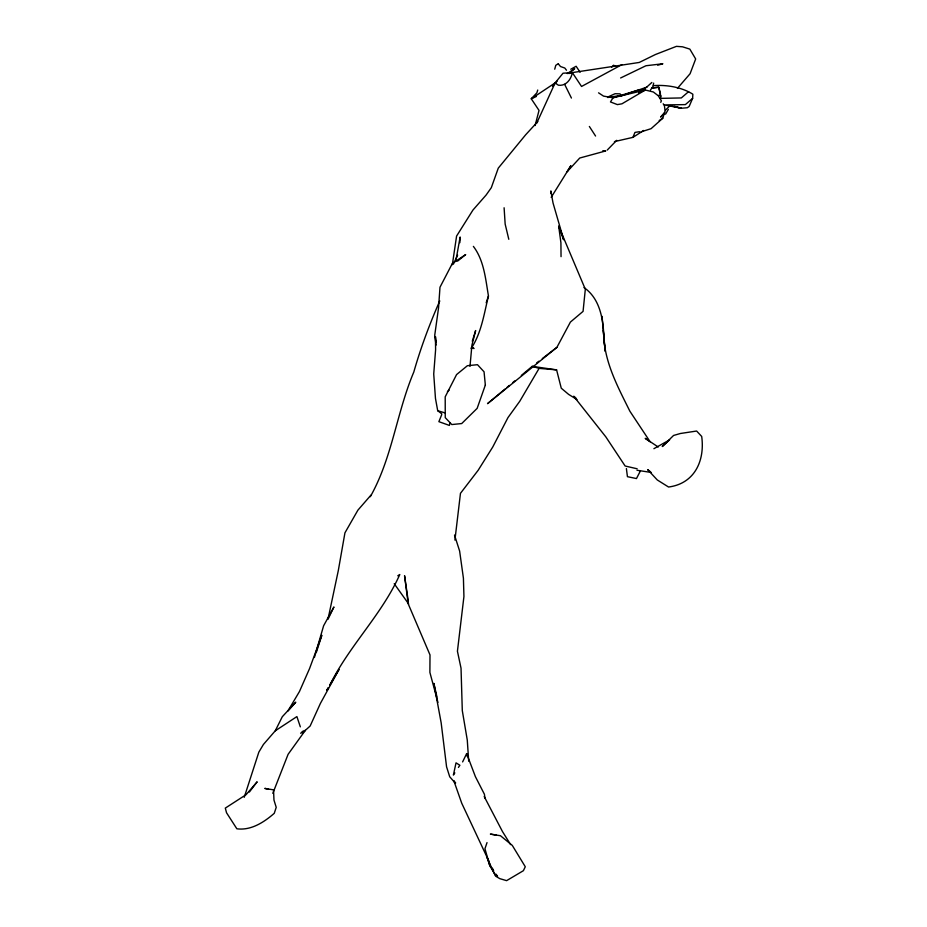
<?xml version="1.0" encoding="UTF-8"?>
<svg xmlns="http://www.w3.org/2000/svg" width="927" height="927" viewBox="0 0 927 927"><rect width="100%" height="100%" fill="white"/><g stroke="black" fill="none" stroke-linecap="round" stroke-linejoin="round"><path stroke-width="1.39" d="M459.85 242.7L460.14 236.988L455.748 261.449M692.631 98.332L685.366 104.612L664.358 104.913L681.299 108.25L687.289 107.741L689.143 106.478L692.631 98.332L692.851 94.206C681.357 86.999 666.571 84.705 653.419 85.62M469.989 366.362L471.913 345.215L475.644 330.557L472.283 341.229M454.914 540.093L460.464 493.338L478.135 470.313L492.747 447.011L507.984 417.579L519.804 401.206L539.097 368.378L556.594 369.873L561.264 388.204L568.622 394.392L577.023 399.56M668.367 109.374L665.551 114.183M452.353 264.705L456.582 236.072L472.967 210.023L486.119 195.029L491.322 187.671L498.274 168.146L525.632 134.821L537.776 121.588M653.662 83.106L652.84 86.767L650.453 90.012M473.384 246.385C484.056 260.383 485.574 279.108 488.459 296.003C484.056 313.813 481.414 333.117 471.067 348.633M535.088 125.562L539.027 110.417L531.264 98.783L536.849 92.874L537.73 90.046M450.035 422.851L449.363 425.412L438.877 421.669L441.715 414.659M554.728 69.189L555.783 65.307L558.089 63.836M314.404 657.486L323.616 625.771L333.929 606.976L327.984 619.317L338.309 570.557L344.937 532.84L357.903 510.151L370.881 495.215M316.281 652.562L321.82 635.331L309.572 668.541L299.479 691.484L287.857 711.113L295.771 702.179L282.306 716.722L275.261 730.812L263.419 744.462L258.842 752.133L244.241 797.29M641.206 131.819L651.078 128.679L662.77 118.239L665.099 111.055L664.439 105.782L663.211 103.789M486.188 302.805L488.459 296.003M487.023 842.608L484.948 848.738L489.862 865.83L495.169 874.821L497.579 876.224L495.933 874.115M677.417 88.378L690.082 73.731L695.667 58.969L689.827 49.108L682.55 46.813L676.455 46.35L655.459 54.508L639.236 62.457L572.33 72.596C571.194 79.305 566.038 86.292 558.378 85.203L555.111 82.932L531.264 98.783L536.316 96.501M658.332 95.469L660.766 95.191L660.337 98.378L681.322 97.938L688.599 91.646M272.816 793.35L288.1 754.311L305.331 730.372L310.163 725.992L320.394 703.442L339.004 669.456L329.641 685.424M640.418 470.893L636.467 478.564L627.44 476.675L626.385 468.575M660.766 102.341L661.368 100.8L658.297 95.805L653.361 91.993L645.331 90.035L613.025 97.764L603.523 96.107L598.552 92.827M614.416 141.622L632.932 137.358L634.96 132.399L639.537 131.715M370.313 496.698C392.295 457.764 396.571 412.793 413.813 372.005C420.707 347.799 429.653 323.871 439.78 300.916M536.733 123.129L555.111 82.932L563.025 73.221L572.33 72.596L581.542 86.466L621.82 64.681M453.396 264.149L457.614 255.134M462.619 761.913L466.64 753.605L475.412 776.675L484.404 794.242L485.018 798.402M504.972 389.097L487.532 403.662L556.884 347.382L570.395 322.086L583.071 311.368L585.319 289.247L558.691 226.246L560.916 242.77L561.044 256.652M328.204 687.869L326.756 690.325L328.193 687.95M329.641 685.516C348.981 645.841 381.727 614.937 399.792 574.52L397.764 575.806M551.183 197.358L570.881 165.701L567.127 171.738L579.734 158.03L605.713 150.939L602.851 150.684M454.833 772.886L453.396 775.065L456.026 762.851L459.873 765.25L458.436 767.429M249.375 792.04L257.15 781.809L246.095 794.671L225.307 808.112L226.547 812.782L236.86 828.796C251.032 830.708 264.079 822.214 274.265 813.315L276.223 807.359L273.975 800.071L273.535 789.862L264.821 788.402L268.575 789.329M552.515 86.153L557.104 81.252M664.532 112.491L660.627 117.08L663.964 113.928M607.231 150.081L616.733 140.313M300.684 733.315L302.55 731.403L305.331 730.372L302.306 733.025M665.412 110.197L670.001 105.585L681.299 108.25L674.439 106.292M611.542 67.265L613.558 65.238L615.806 66.281M651.843 82.468L646.467 87.347L639.607 90.95M447.417 391.692L449.074 390.232M507.15 387.277L509.329 385.458M512.596 382.724L514.775 380.904M521.322 375.447L532.214 366.339L556.594 369.873M570.395 72.202L574.717 68.679L567.254 73.592M457.544 261.159L465.678 254.577L452.364 263.43L439.989 287.243L438.529 308.065L434.728 335.284L436.107 345.087M536.698 362.886L538.946 361.171M542.307 358.587L556.884 347.382M275.261 730.812L296.895 716.594L300.336 726.849M632.932 137.358L643.674 130.475M659.19 120.533L662.77 118.239M570.765 69.235L576.13 66.269L580.105 72.294M653.906 448.691L669.618 439.861L662.26 446.536L673.57 435.458L680.395 433.5L696.629 431.032L701.693 436.443C705.041 460.545 694.729 483.604 668.552 487.023L657.289 479.966L647.695 469.653L650.453 471.762M620.615 77.972L645.945 65.747L662.851 63.766L657.707 65.226M607.533 97.15L615.064 93.72L620.082 93.859L621.38 95.921M638.715 92.758L645.331 90.035L621.947 103.812L617.382 104.6L610.476 101.947L613.025 97.764L638.657 89.954M620.603 96.13L646.849 87.15M568.854 73.546L572.33 72.596M607.672 97.509L620.279 95.551M636.976 470.256L651.368 472.469M496.107 835.053L490.371 834.103L500.464 835.725L512.283 845.401L525.285 866.757L523.384 870.696L506.605 880.65L499.827 878.657L495.621 876.189L489.363 862.91M637.162 468.784L625.146 466.026L605.818 436.86L573.686 396.235L575.841 397.857M532.214 366.339L539.097 368.378M436.142 341.982L435.435 336.617L435.609 349.676L433.72 373.987L435.47 398.448L437.706 410.707L444.717 412.816M471.345 347.706L474.033 348.529L471.611 347.069M658.216 447.011L645.215 438.344L650.128 441.773L629.885 411.217C618.645 388.54 606.177 365.539 603.952 339.838C603.547 321.078 600.719 299.062 584.01 287.579M437.706 410.707L441.797 413.848M455.354 783.211L449.722 776.78L446.571 766.838L441.159 722.828L433.882 683.384L436.976 696.977M455.667 782.944L453.836 780.766L461.727 803.211L489.166 861.739M566.478 70.22L564.798 68.03L560.499 66.524L558.321 63.882M394.218 583.72L408.68 603.987M589.363 126.466L595.563 136.037M510.603 844.601L502.48 831.554L484.195 796.513M492.364 868.159L493.639 870.72M564.636 84.357L571.426 98.053M488.796 861.704L487.254 857.892L489.862 865.83L489.526 863.095M558.691 226.246L563.454 239.595M454.508 535.064L459.63 551.067L463.419 578.228L463.929 596.548L457.428 651.229L461.032 668.216L462.295 710.58L467.278 740.082L468.703 761.206M563.651 239.606L553.037 202.99L550.835 190.916L550.974 193.488M437.938 702.399L429.896 672.446L430.001 654.914L408.193 603.825L404.566 575.725L408.262 601.159M660.441 93.859L658.773 87.254L651.762 87.995L658.773 87.254L660.835 96.999M508.796 239.293L505.157 224.079L504.103 207.764M466.64 753.605L467.127 756.247M604.613 345.597L602.052 316.35M604.937 348.471L605.273 351.345L603.234 330.557M485.342 385.076L477.15 408.367L461.704 423.558L451.785 424.554L445.25 417.648L445.203 396.826L456.559 374.601L467.393 365.713L477.486 364.693L484.056 371.808L485.342 385.076"/></g></svg>
